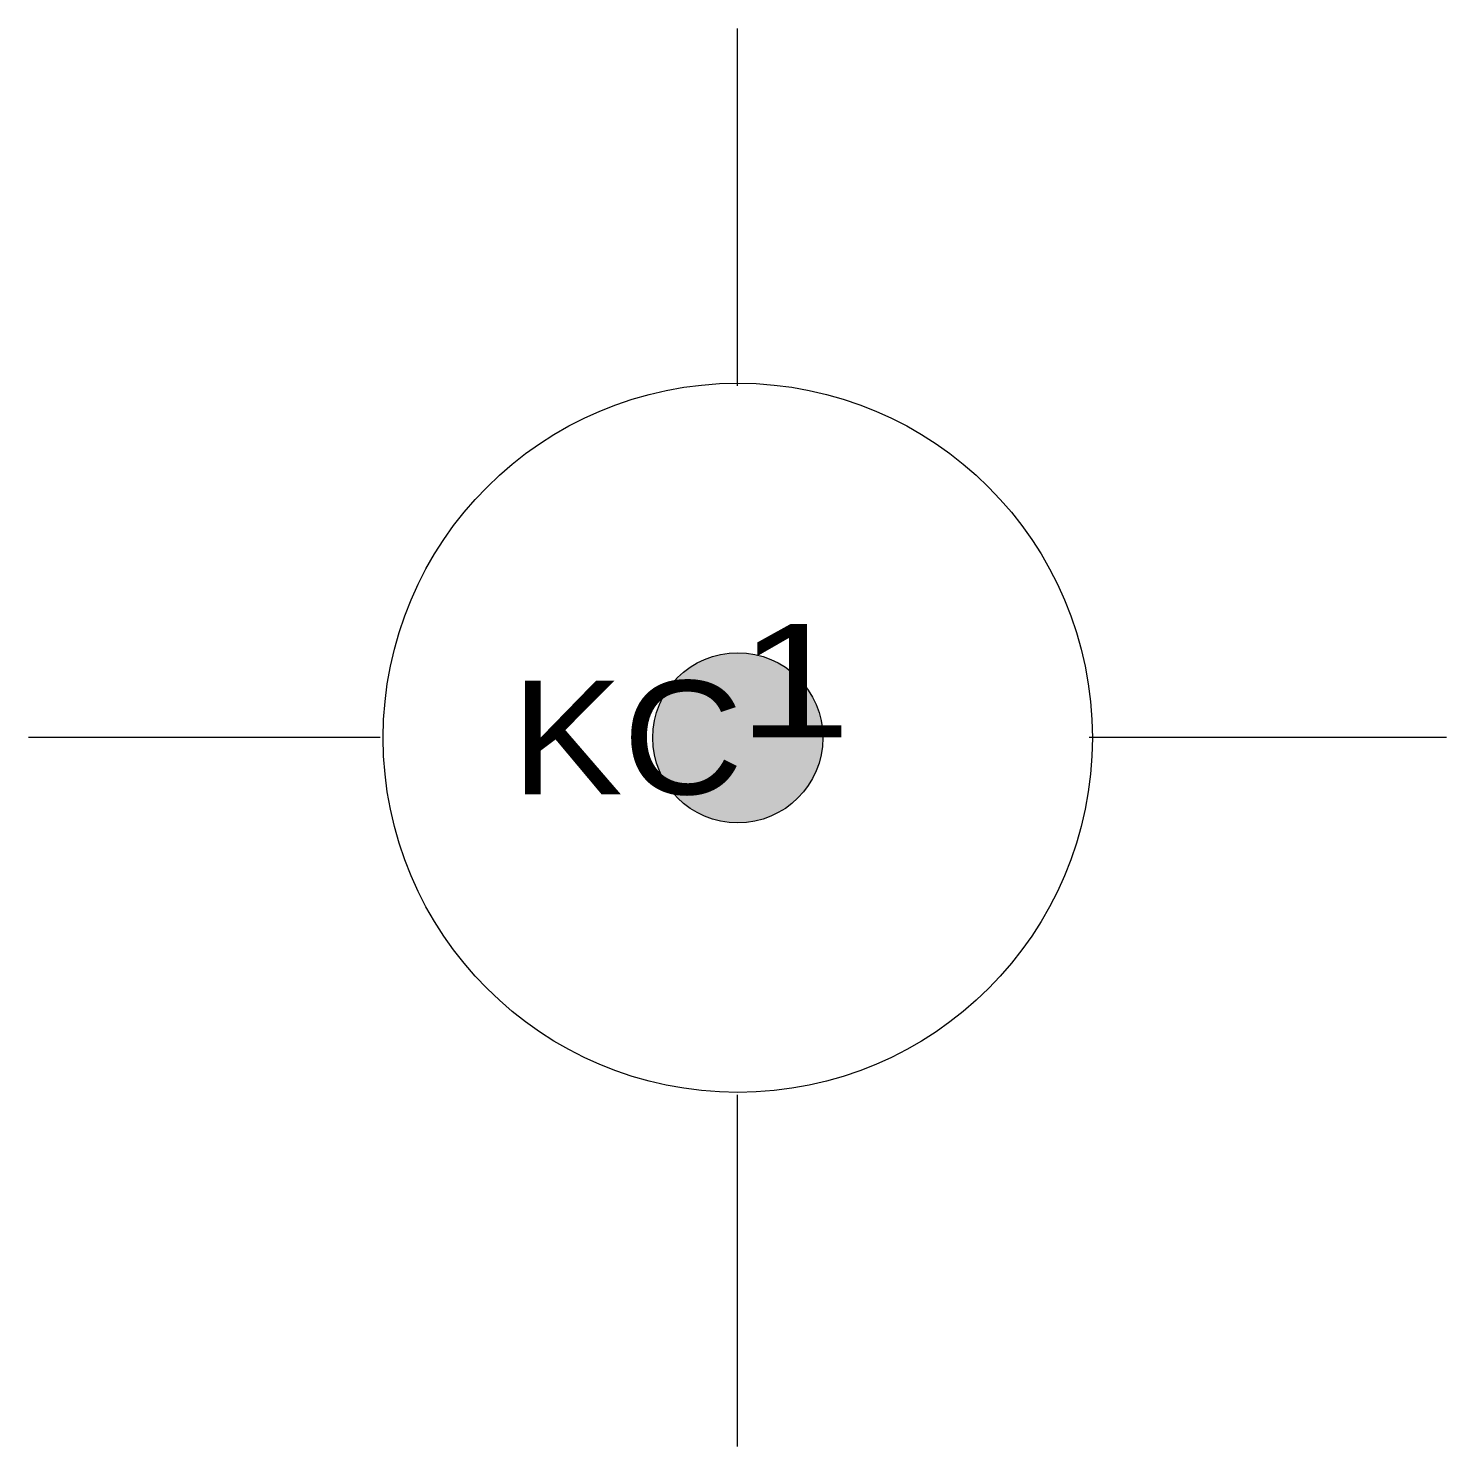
# Model space of a CAD drawing. Header units: metres. Extents: x 536777 to 537035, y 1837051 to 1837195.
# Drawn here: x 536777.45 to 536779.95, y 1837192.58 to 1837195.08 of the extents above; entities that cross this region are included whole.
import ezdxf
from ezdxf.enums import TextEntityAlignment as Align

# ---------------------------------------------------------------- set-up
doc = ezdxf.new("R2010")
doc.units = ezdxf.units.M
doc.header["$LTSCALE"] = 0.08
doc.layers.add('7', color=7, linetype='Continuous', lineweight=13)
doc.layers.add('9', color=7, linetype='Continuous')

msp = doc.modelspace()

# ---------------------------------------------------------------- hatches: boundary and pattern name
at = {"layer": '7'}
msp.add_hatch(color=256, dxfattribs=at).paths.add_polyline_path([(536778.70047, 1837193.67952, 1), (536778.70047, 1837193.97952, 1)])

# ---------------------------------------------------------------- linework, layer by layer
for p, q in [((536778.7, 1837194.45), (536778.7, 1837195.08)), ((536778.07, 1837193.83), (536777.45, 1837193.83)), ((536779.95, 1837193.83), (536779.32, 1837193.83)), ((536778.7, 1837192.58), (536778.7, 1837193.2))]:
    msp.add_line(p, q, dxfattribs=at)
for radius in [0.625, 0.15]:
    msp.add_circle((536778.70047, 1837193.82952), radius, dxfattribs=at)

# ---------------------------------------------------------------- texts
at = {"layer": '7', "width": 1.35}
msp.add_text('1', height=0.2, dxfattribs=at).set_placement((536778.7, 1837193.83))
at = {"layer": '9', "width": 1.1}
msp.add_text('KC', height=0.2, dxfattribs=at).set_placement((536778.71, 1837193.73), align=Align.RIGHT)

doc.saveas('drawing.dxf')
